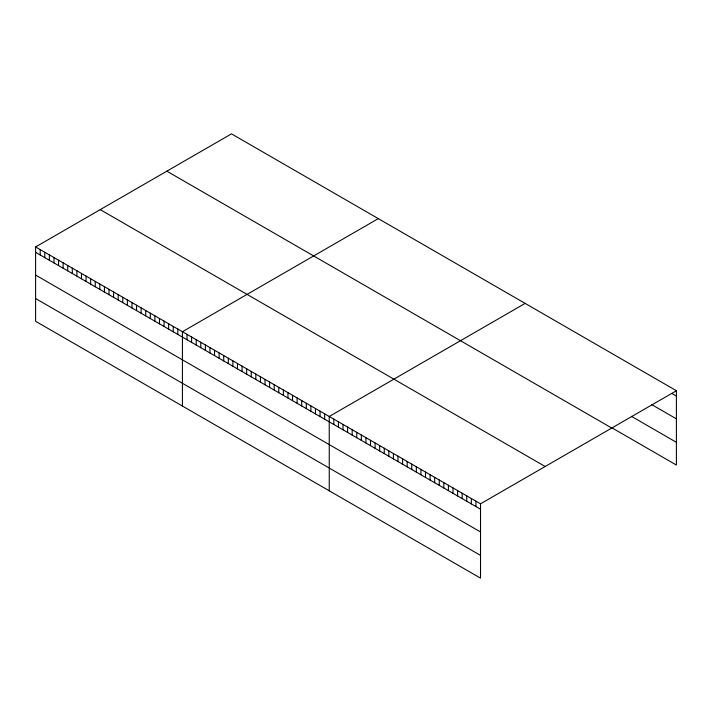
<?xml version="1.0" encoding="UTF-8"?>
<svg xmlns="http://www.w3.org/2000/svg" width="712" height="712" viewBox="0 0 712 712"><rect width="100%" height="100%" fill="white"/><g stroke="black" fill="none" stroke-linecap="round" stroke-linejoin="round"><path stroke-width="1.07" d="M35.6 246.948L480.52 503.82L480.52 578.144L35.6 321.272L35.6 246.948L231.48 133.856L676.4 390.728L676.4 465.052L612.222 428.001M378.303 218.62L182.423 331.712L182.423 406.045M525.127 303.392L329.247 416.476L329.247 490.808M480.52 503.82L676.4 390.728M671.817 393.451L676.4 396.103M651.649 404.567L676.4 418.852M631.473 416.36L676.4 442.303M166.839 171.174L611.759 428.046M100.241 209.622L545.161 466.493M35.6 252.315L480.52 509.187M35.6 275.072L480.52 531.944M35.6 298.524L480.52 555.387M475.936 501.168L475.936 506.543M471.353 498.525L471.353 503.9M466.769 495.872L466.769 501.248M462.186 493.229L462.186 498.605M457.602 490.586L457.602 495.961M453.019 487.934L453.019 493.309M448.427 485.29L448.427 490.666M443.843 482.647L443.843 488.014M439.26 479.995L439.26 485.37M434.676 477.352L434.676 482.727M430.093 474.699L430.093 480.075M425.509 472.056L425.509 477.432M420.925 469.413L420.925 474.788M416.342 466.761L416.342 472.136M411.758 464.117L411.758 469.493M407.175 461.474L407.175 466.849M402.592 458.822L402.592 464.197M398.008 456.178L398.008 461.554M393.425 453.535L393.425 458.902M388.841 450.883L388.841 456.258M384.257 448.24L384.257 453.615M379.674 445.587L379.674 450.963M375.091 442.944L375.091 448.32M370.507 440.301L370.507 445.676M365.915 437.649L365.915 443.024M361.331 435.005L361.331 440.381M356.748 432.362L356.748 437.738M352.164 429.71L352.164 435.085M347.581 427.067L347.581 432.442M342.997 424.423L342.997 429.79M338.414 421.771L338.414 427.147M333.83 419.128L333.83 424.503M324.654 413.832L324.654 419.208M320.071 411.18L320.071 416.556M315.478 408.537L315.478 413.903M310.895 405.885L310.895 411.26M306.302 403.232L306.302 408.608M301.719 400.589L301.719 405.956M297.127 397.937L297.127 403.312M292.543 395.285L292.543 400.66M287.951 392.641L287.951 398.017M283.367 389.989L283.367 395.365M278.775 387.337L278.775 392.713M274.191 384.694L274.191 390.069M269.599 382.041L269.599 387.417M265.015 379.389L265.015 384.765M260.423 376.746L260.423 382.122M255.831 374.094L255.831 379.469M251.247 371.45L251.247 376.817M246.655 368.798L246.655 374.174M242.071 366.146L242.071 371.522M237.479 363.503L237.479 368.878M232.895 360.851L232.895 366.226M228.303 358.198L228.303 363.574M223.719 355.555L223.719 360.931M219.127 352.903L219.127 358.278M214.543 350.251L214.543 355.626M209.951 347.607L209.951 352.983M205.368 344.955L205.368 350.331M200.775 342.312L200.775 347.678M196.192 339.66L196.192 345.035M191.599 337.007L191.599 342.383M187.016 334.364L187.016 339.731M177.831 329.06L177.831 334.435M173.247 326.416L173.247 331.792M168.655 323.764L168.655 329.14M164.071 321.112L164.071 326.488M159.479 318.469L159.479 323.844M154.896 315.817L154.896 321.192M150.303 313.173L150.303 318.54M145.72 310.521L145.72 315.897M141.127 307.869L141.127 313.244M136.544 305.226L136.544 310.592M131.951 302.573L131.951 307.949M127.368 299.921L127.368 305.297M122.775 297.278L122.775 302.653M118.192 294.626L118.192 300.001M113.6 291.973L113.6 297.349M109.007 289.33L109.007 294.706M104.424 286.678L104.424 292.053M99.831 284.026L99.831 289.401M95.248 281.382L95.248 286.758M90.655 278.73L90.655 284.106M86.072 276.087L86.072 281.454M81.48 273.435L81.48 278.81M76.896 270.783L76.896 276.158M72.304 268.139L72.304 273.515M67.72 265.487L67.72 270.863M63.128 262.835L63.128 268.21M58.544 260.192L58.544 265.567M53.952 257.539L53.952 262.915M49.368 254.887L49.368 260.263M44.776 252.244L44.776 257.619M40.192 249.592L40.192 254.967"/></g></svg>
